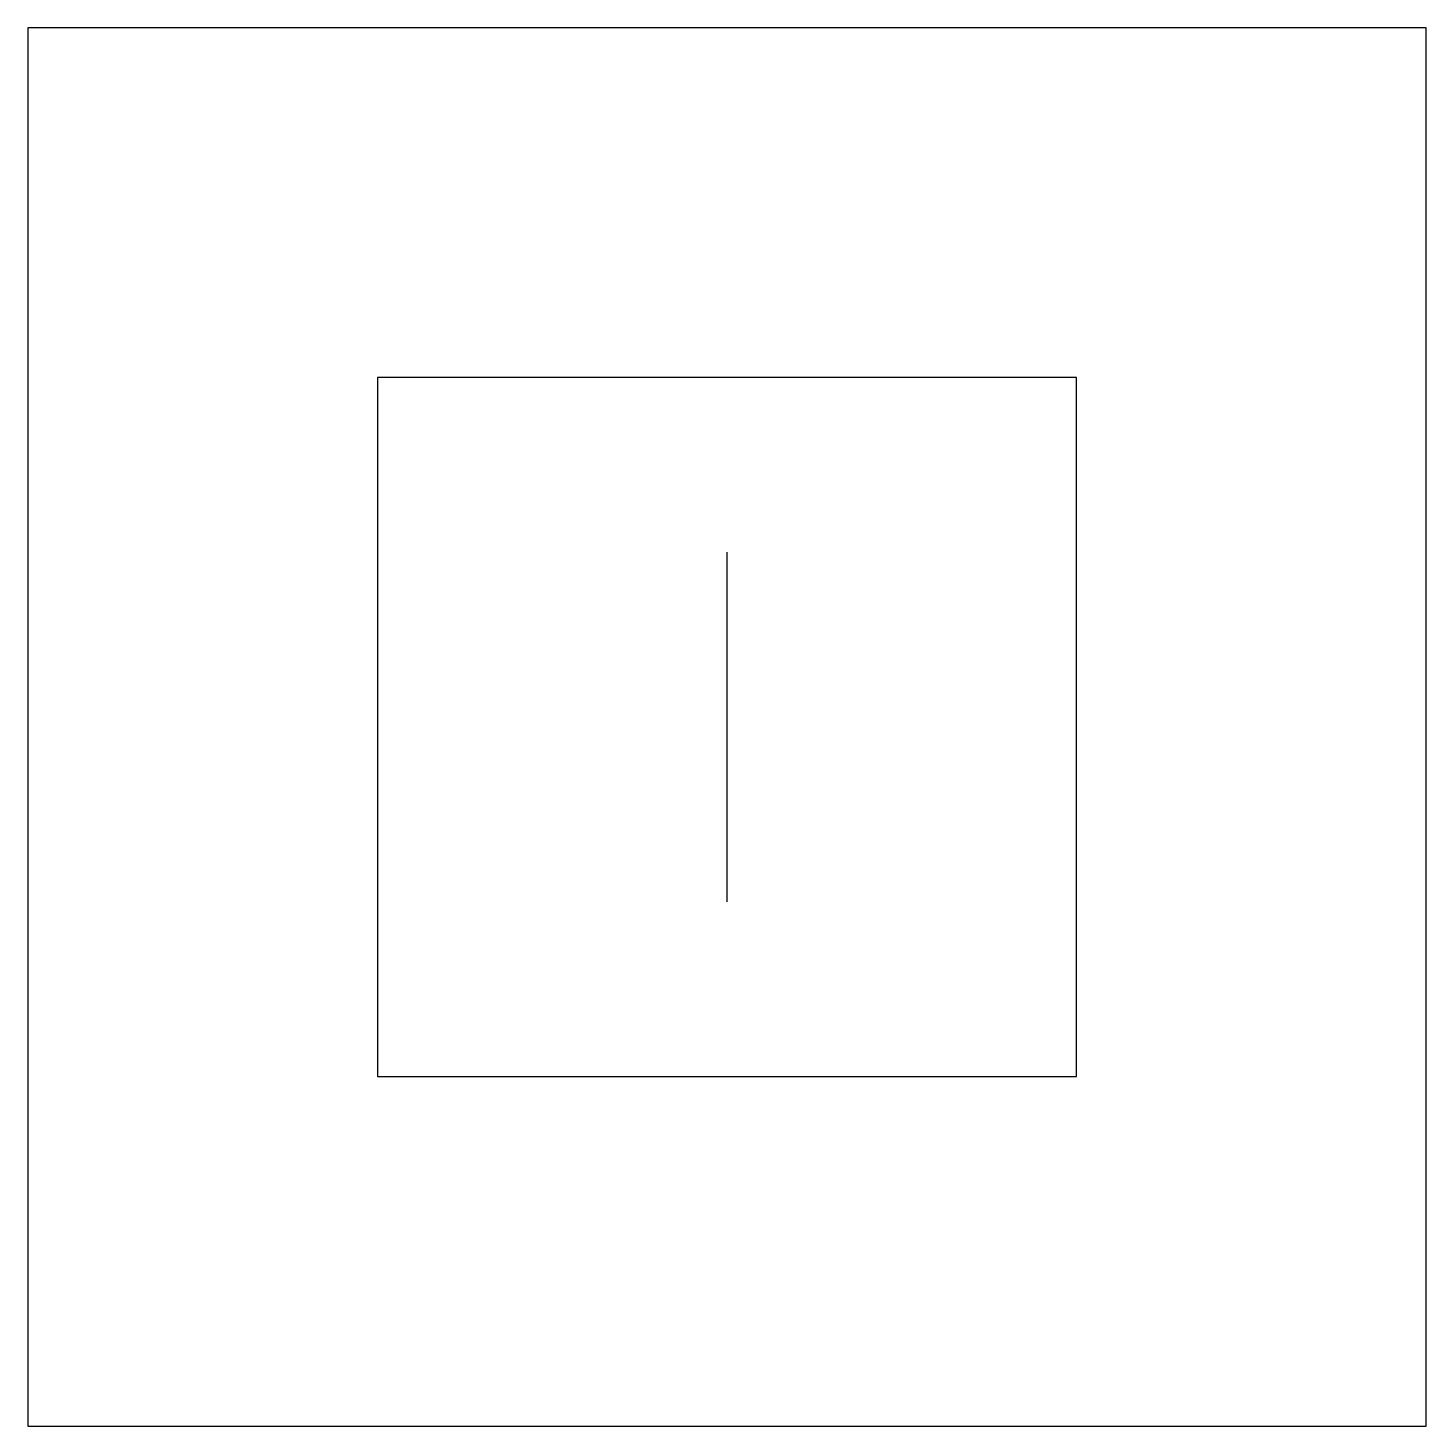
# Model space of a CAD drawing. Header units: millimetres. Extents: x -20 to 20, y -20 to 20.
import ezdxf

# ---------------------------------------------------------------- set-up
doc = ezdxf.new("R2010")
doc.units = ezdxf.units.MM
doc.header["$MEASUREMENT"] = 0
doc.layers.add('Default', color=18, linetype='Continuous', true_color=0x000000)

msp = doc.modelspace()

# ---------------------------------------------------------------- linework, layer by layer
at = {"layer": 'Default'}
for points in [[(-20, -20), (20, -20), (20, 20), (-20, 20)], [(-10, -10), (10, -10), (10, 10), (-10, 10)]]:
    msp.add_lwpolyline(points, close=True, dxfattribs=at)
msp.add_lwpolyline([(0, -5), (0, 5)], dxfattribs=at)

doc.saveas('drawing.dxf')
